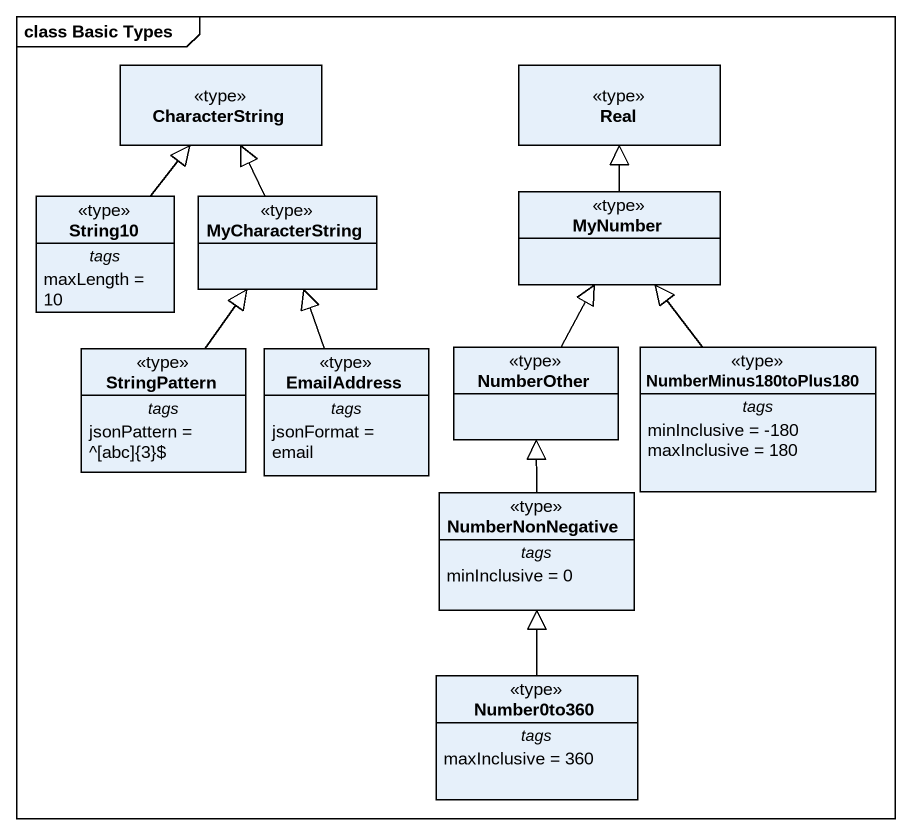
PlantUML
@startuml
mainframe class Basic Types
hide circle
hide empty members
class CharacterString <<type>>
class Real <<type>>
class String10 <<type>> {
  -- tags --
  maxLength = 10
}
class MyCharacterString <<type>>
class MyNumber <<type>>
class StringPattern <<type>> {
  -- tags --
  jsonPattern = ^[abc]{3}$
}
class EmailAddress <<type>> {
  -- tags --
  jsonFormat = email
}
class NumberOther <<type>>
class NumberMinus180toPlus180 <<type>> {
  -- tags --
  minInclusive = -180
  maxInclusive = 180
}
class NumberNonNegative <<type>> {
  -- tags --
  minInclusive = 0
}
class Number0to360 <<type>> {
  -- tags --
  maxInclusive = 360
}
String10 -up-|> CharacterString
MyCharacterString -up-|> CharacterString
MyNumber -up-|> Real
StringPattern -up-|> MyCharacterString
EmailAddress -up-|> MyCharacterString
NumberOther -up-|> MyNumber
NumberMinus180toPlus180 -up-|> MyNumber
NumberNonNegative -up-|> NumberOther
Number0to360 -up-|> NumberNonNegative
@enduml
